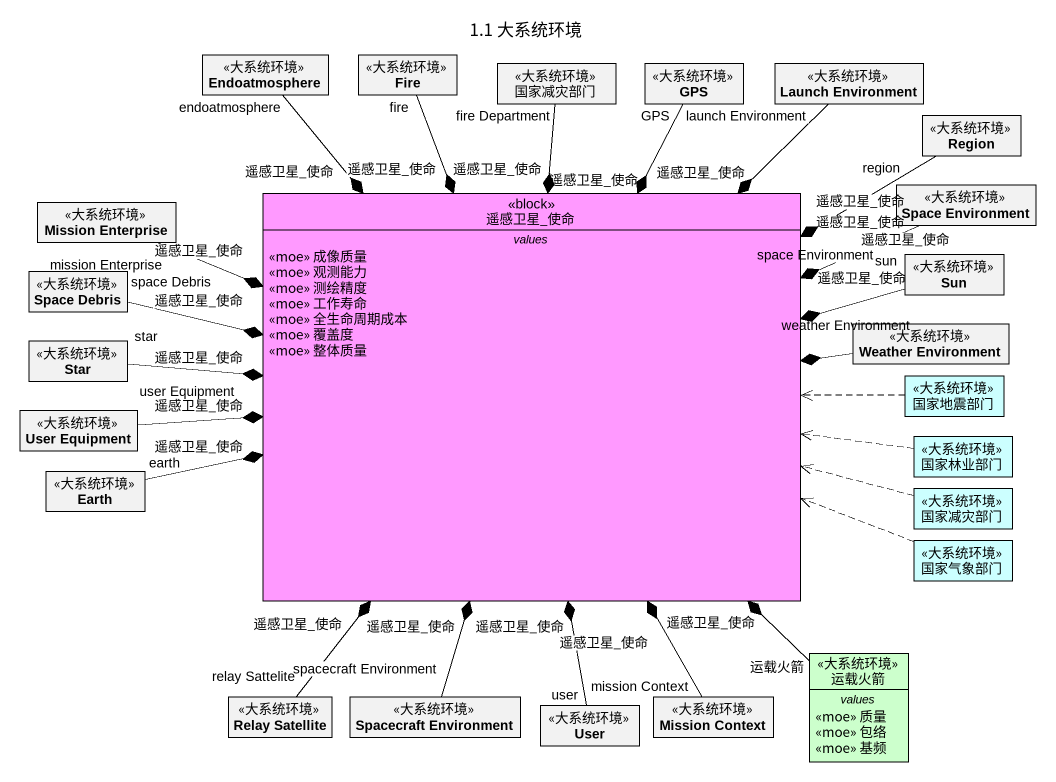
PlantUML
@startuml
title 1.1 大系统环境
hide circle
hide empty members
class Endoatmosphere <<大系统环境>>
class Fire <<大系统环境>>
class 国家减灾部门 <<大系统环境>>
class GPS <<大系统环境>>
class "Launch Environment" as Launch_Environment <<大系统环境>>
class Region <<大系统环境>>
class "Space Environment" as Space_Environment <<大系统环境>>
class "Mission Enterprise" as Mission_Enterprise <<大系统环境>>
class 遥感卫星_使命 <<block>> #FF99FF {
  -- values --
  <<moe>> 成像质量
  <<moe>> 观测能力
  <<moe>> 测绘精度
  <<moe>> 工作寿命
  <<moe>> 全生命周期成本
  <<moe>> 覆盖度
  <<moe>> 整体质量
}
class "Space Debris" as Space_Debris <<大系统环境>>
class Sun <<大系统环境>>
class Star <<大系统环境>>
class "Weather Environment" as Weather_Environment <<大系统环境>>
class "User Equipment" as User_Equipment <<大系统环境>>
class 国家地震部门 <<大系统环境>> #CCFFFF
class 国家林业部门 <<大系统环境>> #CCFFFF
class Earth <<大系统环境>>
class "国家减灾部门" as 国家减灾部门_2 <<大系统环境>> #CCFFFF
class 国家气象部门 <<大系统环境>> #CCFFFF
class 运载火箭 <<大系统环境>> #CCFFCC {
  -- values --
  <<moe>> 质量
  <<moe>> 包络
  <<moe>> 基频
}
class "Relay Satellite" as Relay_Satellite <<大系统环境>>
class "Spacecraft Environment" as Spacecraft_Environment <<大系统环境>>
class User <<大系统环境>>
class "Mission Context" as Mission_Context <<大系统环境>>
遥感卫星_使命 "遥感卫星_使命" *-up- "endoatmosphere" Endoatmosphere
遥感卫星_使命 "遥感卫星_使命" *-up- "fire" Fire
遥感卫星_使命 "遥感卫星_使命" *-up- "fire Department" 国家减灾部门
遥感卫星_使命 "遥感卫星_使命" *-up- "GPS" GPS
遥感卫星_使命 "遥感卫星_使命" *-up- "launch Environment" Launch_Environment
遥感卫星_使命 "遥感卫星_使命" *-right- "region" Region
遥感卫星_使命 "遥感卫星_使命" *-right- "space Environment" Space_Environment
遥感卫星_使命 "遥感卫星_使命" *-left- "mission Enterprise" Mission_Enterprise
遥感卫星_使命 "遥感卫星_使命" *-left- "space Debris" Space_Debris
遥感卫星_使命 "遥感卫星_使命" *-right- "sun" Sun
遥感卫星_使命 "遥感卫星_使命" *-left- "star" Star
遥感卫星_使命 "遥感卫星_使命" *-right- "weather Environment" Weather_Environment
遥感卫星_使命 "遥感卫星_使命" *-left- "user Equipment" User_Equipment
遥感卫星_使命 "遥感卫星_使命" *-left- "earth" Earth
遥感卫星_使命 "遥感卫星_使命" *-- "运载火箭" 运载火箭
遥感卫星_使命 "遥感卫星_使命" *-- "relay Sattelite" Relay_Satellite
遥感卫星_使命 "遥感卫星_使命" *-- "spacecraft Environment" Spacecraft_Environment
遥感卫星_使命 "遥感卫星_使命" *-- "user" User
遥感卫星_使命 "遥感卫星_使命" *-- "mission Context" Mission_Context
国家地震部门 .left.> 遥感卫星_使命
国家林业部门 .left.> 遥感卫星_使命
国家减灾部门_2 .left.> 遥感卫星_使命
国家气象部门 .left.> 遥感卫星_使命
@enduml
